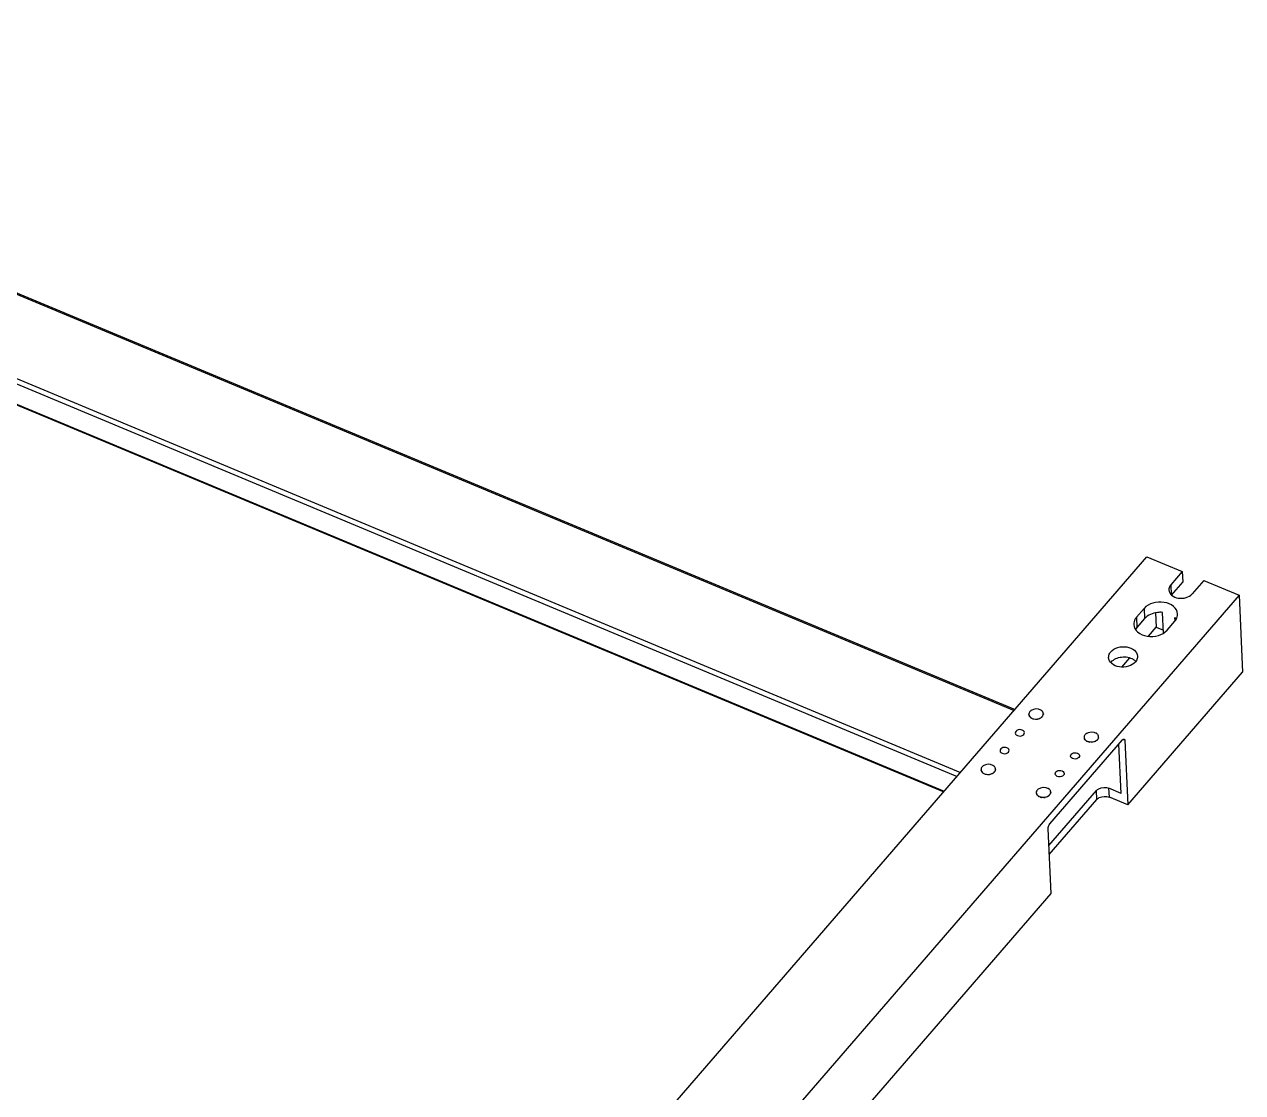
# Model space of a CAD drawing. Header units: millimetres. Extents: x 1409 to 26878, y 589 to 5187.
# Drawn here: x 12697.1 to 12865.4, y 1208.8 to 1356.5 of the extents above; entities that cross this region are included whole.
import ezdxf

# ---------------------------------------------------------------- set-up
doc = ezdxf.new("R2010")
doc.units = ezdxf.units.MM
doc.layers.add('02___PRT_ALL_AXES', color=7, linetype='Continuous')

msp = doc.modelspace()

# ---------------------------------------------------------------- linework, layer by layer
at = {"color": 7, "linetype": 'Continuous'}
for p, q in [((12607.1497, 1356.46), (12833.9492, 1261.7782)), ((12599.1348, 1347.1871), (12825.9343, 1252.5053)), ((12598.1535, 1344.8239), (12824.1731, 1250.4676)), ((12598.1595, 1344.696), (12824.0935, 1250.3755)), ((12674.2817, 1077.0483), (12852.1633, 1282.8513)), ((12852.1633, 1282.8513), (12857.039, 1280.8159)), ((12857.039, 1280.8159), (12855.452, 1278.9797)), ((12857.039, 1280.8159), (12857.1058, 1279.4016)), ((12857.1058, 1279.4016), (12855.5188, 1277.5654)), ((12860.0069, 1279.5769), (12858.4198, 1277.7407)), ((12860.0069, 1279.5769), (12864.8826, 1277.5414)), ((12864.8826, 1277.5414), (12687.001, 1071.7384)), ((12855.452, 1278.9797), (12855.5169, 1277.6051)), ((12864.8826, 1277.5414), (12865.3835, 1266.934)), ((12851.7742, 1275.7259), (12850.7162, 1274.5018)), ((12850.7162, 1274.5018), (12850.7829, 1273.0875)), ((12851.841, 1274.3116), (12850.7829, 1273.0875)), ((12851.7742, 1275.7259), (12851.841, 1274.3116)), ((12853.3601, 1275.1098), (12853.4537, 1273.1275)), ((12854.4598, 1272.3299), (12854.325, 1275.183)), ((12856.043, 1274.0076), (12856.0209, 1274.475)), ((12852.3884, 1271.8949), (12853.4537, 1273.1275)), ((12853.4537, 1273.1275), (12854.4416, 1272.7151)), ((12854.9559, 1272.7318), (12856.014, 1273.9559)), ((12848.6979, 1267.6252), (12849.7945, 1268.8939)), ((12849.513, 1248.5724), (12865.3835, 1266.934)), ((12835.8299, 1261.0699), (12835.8545, 1261.0762)), ((12835.8552, 1261.0667), (12835.8299, 1261.0699)), ((12835.8332, 1261.0385), (12835.8575, 1261.0455)), ((12835.8588, 1261.0361), (12835.8332, 1261.0385)), ((12835.8385, 1261.0073), (12835.8624, 1261.015)), ((12835.8642, 1261.0056), (12835.8385, 1261.0073)), ((12835.8457, 1260.9762), (12835.8691, 1260.9847)), ((12835.8716, 1260.9754), (12835.8457, 1260.9762)), ((12835.8549, 1260.9455), (12835.8777, 1260.9547)), ((12835.8808, 1260.9455), (12835.8549, 1260.9455)), ((12835.8659, 1260.9152), (12835.8882, 1260.925)), ((12835.8918, 1260.9159), (12835.8659, 1260.9152)), ((12835.8788, 1260.8852), (12835.9005, 1260.8957)), ((12835.9047, 1260.8868), (12835.8788, 1260.8852)), ((12835.8936, 1260.8557), (12835.9147, 1260.8669)), ((12835.9194, 1260.8581), (12835.8936, 1260.8557)), ((12835.9102, 1260.8268), (12835.9306, 1260.8385)), ((12835.9358, 1260.8299), (12835.9102, 1260.8268)), ((12835.9286, 1260.7984), (12835.9482, 1260.8108)), ((12835.954, 1260.8024), (12835.9286, 1260.7984)), ((12836.0744, 1260.6433), (12836.089, 1260.6588)), ((12836.0977, 1260.6518), (12836.0744, 1260.6433)), ((12836.1042, 1260.6205), (12836.1179, 1260.6363)), ((12836.127, 1260.6296), (12836.1042, 1260.6205)), ((12836.1354, 1260.5986), (12836.1481, 1260.6148)), ((12836.1577, 1260.6084), (12836.1354, 1260.5986)), ((12837.6807, 1260.7562), (12837.6976, 1260.7427)), ((12837.722, 1260.7697), (12837.6973, 1260.7745)), ((12837.7044, 1260.7827), (12837.722, 1260.7697)), ((12837.8698, 1261.0688), (12837.8441, 1261.0657)), ((12837.8458, 1261.0751), (12837.8698, 1261.0688)), ((12837.8742, 1261.1004), (12837.8488, 1261.0964)), ((12837.8498, 1261.1059), (12837.8742, 1261.1004)), ((12837.8767, 1261.132), (12837.8515, 1261.1273)), ((12837.8519, 1261.1368), (12837.8767, 1261.132)), ((12837.8522, 1261.1676), (12837.8773, 1261.1636)), ((12837.8773, 1261.1636), (12837.8523, 1261.1581)), ((12836.5116, 1260.4415), (12836.5136, 1260.4598)), ((12836.5263, 1260.457), (12836.5116, 1260.4415)), ((12836.5541, 1260.4327), (12836.555, 1260.451)), ((12836.9518, 1260.414), (12836.9427, 1260.4309)), ((12836.9561, 1260.4321), (12836.9518, 1260.414)), ((12836.9962, 1260.4187), (12836.986, 1260.4353)), ((12836.9993, 1260.437), (12836.9962, 1260.4187)), ((12837.3735, 1260.521), (12837.355, 1260.5334)), ((12837.3665, 1260.5385), (12837.3735, 1260.521)), ((12837.4114, 1260.5386), (12837.3922, 1260.5504)), ((12837.4034, 1260.5558), (12837.4114, 1260.5386)), ((12838.7581, 1245.9365), (12848.8094, 1257.5655)), ((12843.4615, 1257.884), (12843.4861, 1257.8902)), ((12843.4868, 1257.8808), (12843.4615, 1257.884)), ((12843.4648, 1257.8526), (12843.4891, 1257.8595)), ((12843.4904, 1257.8501), (12843.4648, 1257.8526)), ((12843.4701, 1257.8213), (12843.4939, 1257.829)), ((12843.4958, 1257.8197), (12843.4701, 1257.8213)), ((12843.4773, 1257.7903), (12843.5007, 1257.7987)), ((12843.5031, 1257.7895), (12843.4773, 1257.7903)), ((12843.4865, 1257.7596), (12843.5093, 1257.7687)), ((12843.5123, 1257.7595), (12843.4865, 1257.7596)), ((12843.4975, 1257.7292), (12843.5198, 1257.739)), ((12843.5234, 1257.73), (12843.4975, 1257.7292)), ((12843.5104, 1257.6992), (12843.5321, 1257.7097)), ((12843.5363, 1257.7008), (12843.5104, 1257.6992)), ((12843.5252, 1257.6698), (12843.5462, 1257.6809)), ((12843.5509, 1257.6721), (12843.5252, 1257.6698)), ((12843.5418, 1257.6408), (12843.5622, 1257.6526)), ((12843.5674, 1257.644), (12843.5418, 1257.6408)), ((12843.5602, 1257.6124), (12843.5798, 1257.6248)), ((12843.5856, 1257.6164), (12843.5602, 1257.6124)), ((12843.706, 1257.4574), (12843.7206, 1257.4728)), ((12843.7293, 1257.4658), (12843.706, 1257.4574)), ((12843.7358, 1257.4345), (12843.7495, 1257.4504)), ((12843.7586, 1257.4437), (12843.7358, 1257.4345)), ((12843.767, 1257.4126), (12843.7797, 1257.4289)), ((12843.7893, 1257.4225), (12843.767, 1257.4126)), ((12844.1432, 1257.2556), (12844.1452, 1257.2739)), ((12844.1579, 1257.271), (12844.1432, 1257.2556)), ((12844.1857, 1257.2467), (12844.1865, 1257.265)), ((12844.5834, 1257.228), (12844.5743, 1257.2449)), ((12844.5876, 1257.2462), (12844.5834, 1257.228)), ((12844.6278, 1257.2328), (12844.6176, 1257.2494)), ((12844.6309, 1257.251), (12844.6278, 1257.2328)), ((12845.005, 1257.3351), (12844.9866, 1257.3475)), ((12844.9981, 1257.3525), (12845.005, 1257.3351)), ((12845.043, 1257.3526), (12845.0238, 1257.3644)), ((12845.035, 1257.3698), (12845.043, 1257.3526)), ((12845.3123, 1257.5702), (12845.3291, 1257.5567)), ((12845.3536, 1257.5838), (12845.3289, 1257.5885)), ((12845.336, 1257.5967), (12845.3536, 1257.5838)), ((12845.5014, 1257.8829), (12845.4757, 1257.8797)), ((12845.4773, 1257.8892), (12845.5014, 1257.8829)), ((12845.5058, 1257.9144), (12845.4803, 1257.9105)), ((12845.4814, 1257.9199), (12845.5058, 1257.9144)), ((12845.5083, 1257.946), (12845.4831, 1257.9413)), ((12845.4835, 1257.9508), (12845.5083, 1257.946)), ((12845.4838, 1257.9816), (12845.5089, 1257.9777)), ((12845.5089, 1257.9777), (12845.4839, 1257.9722)), ((12849.0906, 1257.518), (12848.8342, 1257.625)), ((12849.0906, 1257.518), (12849.513, 1248.5724)), ((12848.6067, 1250.1639), (12848.2857, 1256.9597)), ((12829.2172, 1253.4193), (12829.2418, 1253.4255)), ((12829.2425, 1253.4161), (12829.2172, 1253.4193)), ((12829.2205, 1253.3878), (12829.2448, 1253.3948)), ((12829.2461, 1253.3854), (12829.2205, 1253.3878)), ((12829.2258, 1253.3566), (12829.2497, 1253.3643)), ((12829.2515, 1253.355), (12829.2258, 1253.3566)), ((12829.233, 1253.3256), (12829.2564, 1253.334)), ((12829.2589, 1253.3248), (12829.233, 1253.3256)), ((12829.2422, 1253.2948), (12829.265, 1253.304)), ((12829.2681, 1253.2948), (12829.2422, 1253.2948)), ((12829.2532, 1253.2645), (12829.2755, 1253.2743)), ((12829.2791, 1253.2653), (12829.2532, 1253.2645)), ((12829.2661, 1253.2345), (12829.2878, 1253.245)), ((12829.292, 1253.2361), (12829.2661, 1253.2345)), ((12829.2809, 1253.2051), (12829.302, 1253.2162)), ((12829.3067, 1253.2074), (12829.2809, 1253.2051)), ((12829.2975, 1253.1761), (12829.3179, 1253.1879)), ((12829.3231, 1253.1793), (12829.2975, 1253.1761)), ((12829.3159, 1253.1477), (12829.3355, 1253.1601)), ((12829.3413, 1253.1517), (12829.3159, 1253.1477)), ((12829.4617, 1252.9927), (12829.4763, 1253.0081)), ((12829.485, 1253.0011), (12829.4617, 1252.9927)), ((12829.4915, 1252.9698), (12829.5052, 1252.9857)), ((12829.5143, 1252.979), (12829.4915, 1252.9698)), ((12829.5227, 1252.9479), (12829.5354, 1252.9642)), ((12829.545, 1252.9578), (12829.5227, 1252.9479)), ((12829.8989, 1252.7909), (12829.9009, 1252.8092)), ((12829.9136, 1252.8063), (12829.8989, 1252.7909)), ((12829.9414, 1252.782), (12829.9423, 1252.8003)), ((12830.3391, 1252.7633), (12830.33, 1252.7802)), ((12830.3434, 1252.7814), (12830.3391, 1252.7633)), ((12830.3835, 1252.7681), (12830.3733, 1252.7847)), ((12830.3866, 1252.7863), (12830.3835, 1252.7681)), ((12830.7608, 1252.8704), (12830.7423, 1252.8827)), ((12830.7538, 1252.8878), (12830.7608, 1252.8704)), ((12830.7987, 1252.8879), (12830.7795, 1252.8997)), ((12830.7907, 1252.9051), (12830.7987, 1252.8879)), ((12831.068, 1253.1055), (12831.0849, 1253.092)), ((12831.1093, 1253.119), (12831.0846, 1253.1238)), ((12831.0917, 1253.132), (12831.1093, 1253.119)), ((12831.2571, 1253.4182), (12831.2314, 1253.415)), ((12831.2331, 1253.4244), (12831.2571, 1253.4182)), ((12831.2615, 1253.4497), (12831.2361, 1253.4458)), ((12831.2371, 1253.4552), (12831.2615, 1253.4497)), ((12831.264, 1253.4813), (12831.2388, 1253.4766)), ((12831.2392, 1253.4861), (12831.264, 1253.4813)), ((12831.2395, 1253.5169), (12831.2646, 1253.5129)), ((12831.2646, 1253.5129), (12831.2396, 1253.5074)), ((12838.6202, 1242.9489), (12845.1895, 1250.5493)), ((12845.248, 1249.3118), (12845.1895, 1250.5493)), ((12848.6067, 1250.1639), (12846.9107, 1250.8719)), ((12846.9692, 1249.6344), (12846.9107, 1250.8719)), ((12836.8488, 1250.2333), (12836.8734, 1250.2396)), ((12836.8741, 1250.2301), (12836.8488, 1250.2333)), ((12836.8521, 1250.2019), (12836.8764, 1250.2089)), ((12836.8777, 1250.1995), (12836.8521, 1250.2019)), ((12836.8574, 1250.1706), (12836.8812, 1250.1784)), ((12836.8831, 1250.169), (12836.8574, 1250.1706)), ((12836.8646, 1250.1396), (12836.888, 1250.1481)), ((12836.8904, 1250.1388), (12836.8646, 1250.1396)), ((12836.8738, 1250.1089), (12836.8966, 1250.118)), ((12836.8996, 1250.1089), (12836.8738, 1250.1089)), ((12836.8848, 1250.0785), (12836.9071, 1250.0884)), ((12836.9107, 1250.0793), (12836.8848, 1250.0785)), ((12836.8977, 1250.0486), (12836.9194, 1250.0591)), ((12836.9236, 1250.0502), (12836.8977, 1250.0486)), ((12836.9125, 1250.0191), (12836.9335, 1250.0302)), ((12836.9382, 1250.0215), (12836.9125, 1250.0191)), ((12836.9291, 1249.9901), (12836.9495, 1250.0019)), ((12836.9547, 1249.9933), (12836.9291, 1249.9901)), ((12836.9475, 1249.9618), (12836.9671, 1249.9741)), ((12836.9729, 1249.9657), (12836.9475, 1249.9618)), ((12837.0933, 1249.8067), (12837.1079, 1249.8222)), ((12837.1166, 1249.8152), (12837.0933, 1249.8067)), ((12837.1231, 1249.7839), (12837.1368, 1249.7997)), ((12837.1459, 1249.793), (12837.1231, 1249.7839)), ((12837.1543, 1249.762), (12837.167, 1249.7782)), ((12837.1766, 1249.7718), (12837.1543, 1249.762)), ((12837.5305, 1249.6049), (12837.5325, 1249.6232)), ((12837.5452, 1249.6203), (12837.5305, 1249.6049)), ((12837.573, 1249.596), (12837.5738, 1249.6144)), ((12837.9707, 1249.5773), (12837.9616, 1249.5943)), ((12837.9749, 1249.5955), (12837.9707, 1249.5773)), ((12838.0151, 1249.5821), (12838.0049, 1249.5987)), ((12838.0182, 1249.6004), (12838.0151, 1249.5821)), ((12838.3923, 1249.6844), (12838.3739, 1249.6968)), ((12838.3854, 1249.7019), (12838.3923, 1249.6844)), ((12838.4303, 1249.7019), (12838.4111, 1249.7137)), ((12838.4223, 1249.7192), (12838.4303, 1249.7019)), ((12838.6787, 1241.7113), (12845.248, 1249.3118)), ((12838.6996, 1249.9196), (12838.7164, 1249.9061)), ((12838.7409, 1249.9331), (12838.7162, 1249.9378)), ((12838.7233, 1249.946), (12838.7409, 1249.9331)), ((12838.8887, 1250.2322), (12838.863, 1250.229)), ((12838.8646, 1250.2385), (12838.8887, 1250.2322)), ((12838.8931, 1250.2638), (12838.8676, 1250.2598)), ((12838.8687, 1250.2693), (12838.8931, 1250.2638)), ((12838.8956, 1250.2954), (12838.8704, 1250.2906)), ((12838.8708, 1250.3001), (12838.8956, 1250.2954)), ((12838.8711, 1250.331), (12838.8962, 1250.327)), ((12838.8962, 1250.327), (12838.8712, 1250.3215)), ((12849.513, 1248.5724), (12846.9692, 1249.6344)), ((12838.9327, 1236.3313), (12838.5103, 1245.2769)), ((12712.6302, 1090.2035), (12838.9327, 1236.3313))]:
    msp.add_line(p, q, dxfattribs=at)
for centre, radius, start, end in [((12836.3523, 1261.1089), 0.4989, 182.70362, 183.760881), ((12836.3537, 1261.109), 0.5002, 184.849196, 187.296388), ((12836.3578, 1261.1096), 0.5044, 188.380926, 190.814669), ((12836.3646, 1261.111), 0.5114, 191.891196, 194.302671), ((12836.3741, 1261.1135), 0.5212, 195.367379, 197.748415), ((12836.3861, 1261.1175), 0.5339, 198.797839, 201.141111), ((12836.4005, 1261.1232), 0.5493, 202.172201, 204.471382), ((12836.4145, 1261.1297), 0.5647, 205.478606, 206.836117), ((12836.4205, 1261.1328), 0.5715, 206.83527, 207.727763), ((12836.4353, 1261.1408), 0.5883, 208.718596, 210.914987), ((12836.4553, 1261.153), 0.6118, 211.877603, 214.017516), ((12836.4767, 1261.1677), 0.6377, 214.954464, 217.035923), ((12836.5943, 1261.2793), 0.8002, 229.058971, 230.848159), ((12836.6179, 1261.3087), 0.8379, 231.629795, 233.36487), ((12836.6409, 1261.3401), 0.8768, 234.122975, 235.806327), ((12836.663, 1261.3732), 0.9167, 236.542024, 238.176266), ((12836.9481, 1261.4935), 1.0423, 300.305082, 301.805227), ((12836.9697, 1261.4591), 1.0017, 302.479407, 304.019838), ((12837.0419, 1261.362), 0.8806, 309.372053, 311.050611), ((12837.0678, 1261.3328), 0.8416, 311.806532, 313.536572), ((12837.094, 1261.3055), 0.8037, 314.315921, 316.099859), ((12837.1144, 1261.286), 0.7755, 316.907988, 317.516961), ((12837.1235, 1261.2777), 0.7632, 317.515325, 318.746385), ((12837.1467, 1261.2577), 0.7325, 319.572726, 321.470426), ((12837.1726, 1261.2374), 0.6997, 322.325536, 324.282221), ((12837.3177, 1261.1619), 0.5352, 343.94598, 346.285308), ((12837.3302, 1261.159), 0.5223, 347.333109, 349.710848), ((12837.3378, 1261.1576), 0.5146, 350.776383, 351.229837), ((12837.3408, 1261.1571), 0.5116, 351.228476, 353.184059), ((12837.3474, 1261.1564), 0.5049, 354.25872, 356.690713), ((12837.3535, 1261.1562), 0.4988, 1.309148, 2.703581), ((12837.3518, 1261.1562), 0.5005, 357.774659, 0.220964), ((12836.6841, 1261.4077), 0.9571, 238.890759, 240.478659), ((12836.704, 1261.4432), 0.9978, 241.173206, 242.717627), ((12836.7797, 1261.6233), 1.1934, 251.737729, 253.108402), ((12836.7898, 1261.6569), 1.2285, 253.710385, 255.054843), ((12836.7981, 1261.6887), 1.2614, 255.645804, 256.966769), ((12836.8048, 1261.7184), 1.2918, 257.547902, 258.848035), ((12836.81, 1261.7456), 1.3195, 259.420508, 260.702407), ((12836.8195, 1261.8395), 1.414, 273.773578, 274.997674), ((12836.8199, 1261.8353), 1.4098, 275.541558, 276.026988), ((12836.8202, 1261.8326), 1.4071, 276.026894, 276.76898), ((12836.8213, 1261.8239), 1.3983, 277.314312, 278.54755), ((12836.8234, 1261.8104), 1.3846, 279.09621, 280.337567), ((12836.8652, 1261.6635), 1.2317, 290.168765, 291.510869), ((12836.8781, 1261.6311), 1.1968, 292.111749, 293.479806), ((12836.8919, 1261.5998), 1.1626, 294.093718, 295.220094), ((12836.8974, 1261.588), 1.1495, 295.2217, 295.492133), ((12836.9096, 1261.5631), 1.1218, 296.115976, 297.544323), ((12836.928, 1261.5283), 1.0825, 298.185343, 299.648132), ((12843.9839, 1257.923), 0.4989, 182.70362, 183.760881), ((12843.9852, 1257.9231), 0.5002, 184.849196, 187.296388), ((12843.9894, 1257.9237), 0.5044, 188.380926, 190.814669), ((12843.9962, 1257.9251), 0.5114, 191.891196, 194.302671), ((12844.0057, 1257.9276), 0.5212, 195.367379, 197.748415), ((12844.0177, 1257.9316), 0.5339, 198.797839, 201.141111), ((12844.0321, 1257.9373), 0.5493, 202.172201, 204.471382), ((12844.0461, 1257.9438), 0.5648, 205.478621, 206.842434), ((12844.0521, 1257.9468), 0.5715, 206.841563, 207.727753), ((12844.0669, 1257.9548), 0.5883, 208.718596, 210.914987), ((12844.0869, 1257.9671), 0.6118, 211.877603, 214.017516), ((12844.1083, 1257.9818), 0.6377, 214.954464, 217.035923), ((12844.2258, 1258.0934), 0.8002, 229.058971, 230.848159), ((12844.2495, 1258.1228), 0.8379, 231.629795, 233.36487), ((12844.2725, 1258.1542), 0.8768, 234.122975, 235.806327), ((12844.2946, 1258.1872), 0.9167, 236.542024, 238.176266), ((12844.3157, 1258.2217), 0.9571, 238.890759, 240.478659), ((12844.3356, 1258.2572), 0.9978, 241.173206, 242.717627), ((12844.4113, 1258.4373), 1.1934, 251.737729, 253.108402), ((12844.4213, 1258.4709), 1.2285, 253.710385, 255.054843), ((12844.4297, 1258.5028), 1.2614, 255.645804, 256.966769), ((12844.4364, 1258.5324), 1.2918, 257.547902, 258.848035), ((12844.4416, 1258.5596), 1.3195, 259.420508, 260.702407), ((12844.4511, 1258.6536), 1.414, 273.773578, 274.997674), ((12844.4515, 1258.6493), 1.4098, 275.541558, 276.029774), ((12844.4518, 1258.6466), 1.4071, 276.029682, 276.768982), ((12844.4529, 1258.638), 1.3983, 277.314312, 278.54755), ((12844.455, 1258.6244), 1.3846, 279.09621, 280.337567), ((12844.4968, 1258.4776), 1.2317, 290.168765, 291.510869), ((12844.5097, 1258.4452), 1.1968, 292.111749, 293.479806), ((12844.5235, 1258.4138), 1.1625, 294.093703, 295.225134), ((12844.5291, 1258.402), 1.1495, 295.226758, 295.492137), ((12844.5412, 1258.3771), 1.1218, 296.115976, 297.544323), ((12844.5596, 1258.3423), 1.0825, 298.185343, 299.648132), ((12844.5797, 1258.3075), 1.0423, 300.305082, 301.805227), ((12844.6013, 1258.2731), 1.0017, 302.479407, 304.019838), ((12844.6735, 1258.1761), 0.8806, 309.372053, 311.050611), ((12844.6994, 1258.1468), 0.8416, 311.806532, 313.536572), ((12844.7256, 1258.1196), 0.8037, 314.315921, 316.099859), ((12844.746, 1258.1001), 0.7755, 316.907988, 317.516961), ((12844.7551, 1258.0917), 0.7632, 317.515325, 318.746385), ((12844.7783, 1258.0718), 0.7325, 319.572726, 321.470426), ((12844.8042, 1258.0515), 0.6997, 322.325536, 324.282221), ((12844.9492, 1257.976), 0.5352, 343.94598, 346.285308), ((12844.9618, 1257.973), 0.5223, 347.333109, 349.710848), ((12844.9694, 1257.9716), 0.5146, 350.776377, 351.247005), ((12844.9724, 1257.9712), 0.5116, 351.245677, 353.184089), ((12844.979, 1257.9705), 0.5049, 354.25872, 356.690713), ((12844.9851, 1257.9702), 0.4988, 1.309148, 2.703581), ((12844.9834, 1257.9702), 0.5005, 357.774659, 0.220964), ((12829.7396, 1253.4582), 0.4989, 182.70362, 183.760881), ((12829.741, 1253.4584), 0.5002, 184.849196, 187.296388), ((12829.7451, 1253.4589), 0.5044, 188.380926, 190.814669), ((12829.7519, 1253.4603), 0.5114, 191.891196, 194.302671), ((12829.7614, 1253.4629), 0.5212, 195.367379, 197.748415), ((12829.7734, 1253.4669), 0.5339, 198.797839, 201.141111), ((12829.7878, 1253.4726), 0.5493, 202.172201, 204.471382), ((12829.8018, 1253.479), 0.5647, 205.478606, 206.836117), ((12829.8078, 1253.4821), 0.5715, 206.83527, 207.727763), ((12829.8226, 1253.4901), 0.5883, 208.718596, 210.914987), ((12829.8426, 1253.5023), 0.6118, 211.877603, 214.017516), ((12829.864, 1253.517), 0.6377, 214.954464, 217.035923), ((12829.9816, 1253.6286), 0.8002, 229.058971, 230.848159), ((12830.0052, 1253.6581), 0.8379, 231.629795, 233.36487), ((12830.0282, 1253.6894), 0.8768, 234.122975, 235.806327), ((12830.0503, 1253.7225), 0.9167, 236.542024, 238.176266), ((12830.0714, 1253.757), 0.9571, 238.890759, 240.478659), ((12830.0913, 1253.7925), 0.9978, 241.173206, 242.717627), ((12830.167, 1253.9726), 1.1934, 251.737729, 253.108402), ((12830.1771, 1254.0062), 1.2285, 253.710385, 255.054843), ((12830.1854, 1254.038), 1.2614, 255.645804, 256.966769), ((12830.1921, 1254.0677), 1.2918, 257.547902, 258.848035), ((12830.1973, 1254.0949), 1.3195, 259.420508, 260.702407), ((12830.2068, 1254.1889), 1.414, 273.773578, 274.997674), ((12830.2072, 1254.1846), 1.4098, 275.541558, 276.026988), ((12830.2075, 1254.1819), 1.4071, 276.026894, 276.76898), ((12830.2086, 1254.1733), 1.3983, 277.314312, 278.54755), ((12830.2107, 1254.1597), 1.3846, 279.09621, 280.337567), ((12830.2525, 1254.0128), 1.2317, 290.168765, 291.510869), ((12830.2654, 1253.9805), 1.1968, 292.111749, 293.479806), ((12830.2792, 1253.9491), 1.1626, 294.093718, 295.220094), ((12830.2847, 1253.9373), 1.1495, 295.2217, 295.492133), ((12830.2969, 1253.9124), 1.1218, 296.115976, 297.544323), ((12830.3153, 1253.8776), 1.0825, 298.185343, 299.648132), ((12830.3354, 1253.8428), 1.0423, 300.305082, 301.805227), ((12830.357, 1253.8084), 1.0017, 302.479407, 304.019838), ((12830.4292, 1253.7114), 0.8806, 309.372053, 311.050611), ((12830.4551, 1253.6821), 0.8416, 311.806532, 313.536572), ((12830.4813, 1253.6548), 0.8037, 314.315921, 316.099859), ((12830.5017, 1253.6354), 0.7755, 316.907988, 317.516961), ((12830.5108, 1253.627), 0.7632, 317.515325, 318.746385), ((12830.534, 1253.607), 0.7325, 319.572726, 321.470426), ((12830.5599, 1253.5868), 0.6997, 322.325536, 324.282221), ((12830.705, 1253.5113), 0.5352, 343.94598, 346.285308), ((12830.7175, 1253.5083), 0.5223, 347.333109, 349.710848), ((12830.7251, 1253.5069), 0.5146, 350.776383, 351.229837), ((12830.7281, 1253.5065), 0.5116, 351.228476, 353.184059), ((12830.7347, 1253.5057), 0.5049, 354.25872, 356.690713), ((12830.7408, 1253.5055), 0.4988, 1.309148, 2.703581), ((12830.7391, 1253.5055), 0.5005, 357.774659, 0.220964), ((12837.3712, 1250.2723), 0.4989, 182.70362, 183.760881), ((12837.3725, 1250.2724), 0.5002, 184.849196, 187.296388), ((12837.3767, 1250.273), 0.5044, 188.380926, 190.814669), ((12837.3835, 1250.2744), 0.5114, 191.891196, 194.302671), ((12837.393, 1250.2769), 0.5212, 195.367379, 197.748415), ((12837.405, 1250.2809), 0.5339, 198.797839, 201.141111), ((12837.4194, 1250.2866), 0.5493, 202.172201, 204.471382), ((12837.4334, 1250.2931), 0.5648, 205.478621, 206.842434), ((12837.4394, 1250.2962), 0.5715, 206.841563, 207.727753), ((12837.4542, 1250.3042), 0.5883, 208.718596, 210.914987), ((12837.4742, 1250.3164), 0.6118, 211.877603, 214.017516), ((12837.4956, 1250.3311), 0.6377, 214.954464, 217.035923), ((12837.6131, 1250.4427), 0.8002, 229.058971, 230.848159), ((12837.6368, 1250.4721), 0.8379, 231.629795, 233.36487), ((12837.6598, 1250.5035), 0.8768, 234.122975, 235.806327), ((12837.6819, 1250.5366), 0.9167, 236.542024, 238.176266), ((12837.703, 1250.571), 0.9571, 238.890759, 240.478659), ((12837.7229, 1250.6066), 0.9978, 241.173206, 242.717627), ((12837.7986, 1250.7866), 1.1934, 251.737729, 253.108402), ((12837.8086, 1250.8202), 1.2285, 253.710385, 255.054843), ((12837.817, 1250.8521), 1.2614, 255.645804, 256.966769), ((12837.8237, 1250.8818), 1.2918, 257.547902, 258.848035), ((12837.8289, 1250.9089), 1.3195, 259.420508, 260.702407), ((12837.8384, 1251.0029), 1.414, 273.773578, 274.997674), ((12837.8388, 1250.9986), 1.4098, 275.541558, 276.029774), ((12837.8391, 1250.996), 1.4071, 276.029682, 276.768982), ((12837.8402, 1250.9873), 1.3983, 277.314312, 278.54755), ((12837.8423, 1250.9738), 1.3846, 279.09621, 280.337567), ((12837.8841, 1250.8269), 1.2317, 290.168765, 291.510869), ((12837.897, 1250.7945), 1.1968, 292.111749, 293.479806), ((12837.9108, 1250.7631), 1.1625, 294.093703, 295.225134), ((12837.9164, 1250.7513), 1.1495, 295.226758, 295.492137), ((12837.9285, 1250.7265), 1.1218, 296.115976, 297.544323), ((12837.9469, 1250.6917), 1.0825, 298.185343, 299.648132), ((12837.967, 1250.6568), 1.0423, 300.305082, 301.805227), ((12837.9886, 1250.6225), 1.0017, 302.479407, 304.019838), ((12838.0608, 1250.5254), 0.8806, 309.372053, 311.050611), ((12838.0867, 1250.4962), 0.8416, 311.806532, 313.536572), ((12838.1129, 1250.4689), 0.8037, 314.315921, 316.099859), ((12838.1333, 1250.4494), 0.7755, 316.907988, 317.516961), ((12838.1424, 1250.4411), 0.7632, 317.515325, 318.746385), ((12838.1656, 1250.4211), 0.7325, 319.572726, 321.470426), ((12838.1915, 1250.4008), 0.6997, 322.325536, 324.282221), ((12838.3365, 1250.3253), 0.5352, 343.94598, 346.285308), ((12838.3491, 1250.3223), 0.5223, 347.333109, 349.710848), ((12838.3567, 1250.321), 0.5146, 350.776377, 351.247005), ((12838.3597, 1250.3205), 0.5116, 351.245677, 353.184089), ((12838.3663, 1250.3198), 0.5049, 354.25872, 356.690713), ((12838.3724, 1250.3196), 0.4988, 1.309148, 2.703581), ((12838.3707, 1250.3196), 0.5005, 357.774659, 0.220964)]:
    msp.add_arc(centre, radius, start, end, dxfattribs=at)
for points, knots in [([(12855.452, 1278.9797), (12855.4077, 1278.9285), (12855.2568, 1278.7252), (12855.1791, 1278.4632), (12855.1879, 1278.2777)], [0, 0, 0, 0, 0.26708691, 1, 1, 1, 1]), ([(12855.1879, 1278.2777), (12855.2007, 1278.0073), (12855.5551, 1277.4246), (12856.5075, 1277.0782), (12857.5572, 1277.1346), (12858.2044, 1277.4915), (12858.4198, 1277.7407)], [0, 0, 0, 0, 0.2082914, 0.46519369, 0.7465211, 1, 1, 1, 1]), ([(12856.3913, 1274.9588), (12856.3731, 1275.3451), (12855.8666, 1276.1775), (12854.5061, 1276.6724), (12853.0064, 1276.5918), (12852.0819, 1276.0819), (12851.7742, 1275.7259)], [0, 0, 0, 0, 0.20830594, 0.46519412, 0.74654448, 1, 1, 1, 1]), ([(12850.7162, 1274.5018), (12850.6529, 1274.4286), (12850.4371, 1274.1382), (12850.3264, 1273.7638), (12850.3388, 1273.4989)], [0, 0, 0, 0, 0.2673484, 1, 1, 1, 1]), ([(12854.325, 1275.183), (12854.0852, 1275.2023), (12853.1957, 1275.1847), (12852.268, 1274.8056), (12851.841, 1274.3116)], [0, 0, 0, 0, 0.26925521, 1, 1, 1, 1]), ([(12856.014, 1273.9559), (12856.0772, 1274.0291), (12856.293, 1274.3196), (12856.4038, 1274.6939), (12856.3913, 1274.9588)], [0, 0, 0, 0, 0.2673484, 1, 1, 1, 1]), ([(12850.3388, 1273.4989), (12850.357, 1273.1126), (12850.8636, 1272.2803), (12852.2241, 1271.7853), (12853.7237, 1271.8659), (12854.6482, 1272.3758), (12854.9559, 1272.7318)], [0, 0, 0, 0, 0.20830594, 0.46519412, 0.74654448, 1, 1, 1, 1]), ([(12848.8094, 1257.5655), (12848.8272, 1257.5861), (12848.88, 1257.6415), (12848.9696, 1257.6939), (12849.0188, 1257.6734)], [0, 0, 0, 0, 0.33790844, 1, 1, 1, 1]), ([(12849.0188, 1257.6734), (12849.0553, 1257.6582), (12849.0842, 1257.5932), (12849.0897, 1257.5368), (12849.0906, 1257.518)], [0, 0, 0, 0, 0.67779389, 1, 1, 1, 1]), ([(12845.1895, 1250.5493), (12845.2816, 1250.6559), (12845.7744, 1251.0224), (12846.4835, 1251.0503), (12846.9107, 1250.8719)], [0, 0, 0, 0, 0.23324541, 1, 1, 1, 1]), ([(12845.248, 1249.3118), (12845.3401, 1249.4183), (12845.8328, 1249.7848), (12846.5419, 1249.8127), (12846.9692, 1249.6344)], [0, 0, 0, 0, 0.23324541, 1, 1, 1, 1]), ([(12838.5103, 1245.2769), (12838.5078, 1245.3299), (12838.5361, 1245.5668), (12838.6376, 1245.797), (12838.7581, 1245.9365)], [0, 0, 0, 0, 0.22338084, 1, 1, 1, 1])]:
    msp.add_open_spline(points, degree=3, knots=knots, dxfattribs=at)
for points in [[(12856.203, 1274.2591), (12856.1487, 1274.3359), (12856.0873, 1274.4082), (12856.0209, 1274.475)], [(12850.7829, 1273.0875), (12850.7035, 1272.9955), (12850.6327, 1272.895), (12850.5746, 1272.7883)]]:
    msp.add_open_spline(points, degree=3, dxfattribs=at)
at = {"layer": '02___PRT_ALL_AXES', "color": 7, "linetype": 'Continuous'}
for p, q in [((12607.0257, 1356.3166), (12833.8252, 1261.6348)), ((12599.6195, 1347.7478), (12826.419, 1253.066)), ((12845.1889, 1258.4645), (12845.2785, 1258.3944)), ((12838.5762, 1250.8139), (12838.6658, 1250.7437))]:
    msp.add_line(p, q, dxfattribs=at)
for centre, radius, start, end in [((12848.3253, 1267.3809), 1.4358, 139.147772, 142.942338), ((12836.3515, 1261.1091), 0.498, 177.592556, 182.732211), ((12836.3537, 1261.109), 0.5002, 171.15205, 177.587429), ((12836.3563, 1261.1095), 0.5029, 182.744166, 191.249521), ((12836.368, 1261.1067), 0.5148, 166.761286, 171.143102), ((12836.3708, 1261.1124), 0.5177, 191.252758, 198.452203), ((12836.4055, 1261.0972), 0.5534, 158.012063, 166.699688), ((12836.3948, 1261.1206), 0.543, 198.471295, 206.91711), ((12836.7141, 1260.8383), 0.9624, 125.129941, 127.527479), ((12837.0328, 1260.8755), 0.9358, 57.729329, 59.984855), ((12837.1385, 1261.0173), 0.7586, 45.062425, 47.923574), ((12837.1683, 1261.0469), 0.7166, 40.803839, 45.075628), ((12837.3093, 1261.1436), 0.545, 21.496734, 24.960553), ((12837.3213, 1261.1484), 0.532, 17.9648, 21.496191), ((12837.3363, 1261.1531), 0.5163, 10.612977, 17.980912), ((12837.3385, 1261.1583), 0.514, 347.061968, 351.14525), ((12837.3499, 1261.1557), 0.5025, 2.741881, 10.606479), ((12837.3526, 1261.1561), 0.4998, 351.149871, 358.835704), ((12837.3542, 1261.156), 0.4981, 358.841957, 2.731976), ((12836.7993, 1261.6939), 1.2667, 256.960488, 258.8102), ((12836.9044, 1261.571), 1.1312, 294.196163, 296.197562), ((12843.983, 1257.9232), 0.498, 177.592556, 182.732211), ((12843.9852, 1257.923), 0.5002, 171.15205, 177.587429), ((12843.9879, 1257.9235), 0.5029, 182.744166, 191.249521), ((12843.9996, 1257.9207), 0.5148, 166.761286, 171.143102), ((12844.0024, 1257.9264), 0.5177, 191.252758, 198.452203), ((12844.0263, 1257.9143), 0.5422, 161.353814, 166.750536), ((12844.0264, 1257.9346), 0.543, 198.471295, 206.91711), ((12844.0524, 1257.9057), 0.5697, 158.066642, 161.369995), ((12844.3457, 1257.6523), 0.9624, 125.129941, 127.527479), ((12844.4309, 1258.508), 1.2667, 256.960488, 258.8102), ((12844.536, 1258.385), 1.1312, 294.196163, 296.197562), ((12844.6791, 1257.7133), 0.9079, 55.837649, 59.128234), ((12844.7701, 1257.8313), 0.7586, 45.062425, 47.923574), ((12844.7999, 1257.861), 0.7166, 40.803839, 45.075628), ((12844.9409, 1257.9577), 0.545, 21.496734, 24.960553), ((12844.9529, 1257.9624), 0.532, 17.9648, 21.496191), ((12844.9679, 1257.9671), 0.5163, 10.612977, 17.980912), ((12844.9701, 1257.9723), 0.514, 347.061968, 351.14525), ((12844.9815, 1257.9697), 0.5025, 2.741881, 10.606479), ((12844.9841, 1257.9701), 0.4998, 351.149871, 358.835704), ((12844.9858, 1257.97), 0.4981, 358.841957, 2.731976), ((12830.1014, 1253.1876), 0.9624, 125.129941, 127.527479), ((12830.4201, 1253.2248), 0.9358, 57.729329, 59.984855), ((12830.5258, 1253.3666), 0.7586, 45.062425, 47.923574), ((12830.5556, 1253.3963), 0.7166, 40.803839, 45.075628), ((12829.7388, 1253.4585), 0.498, 177.592556, 182.732211), ((12829.741, 1253.4583), 0.5002, 171.15205, 177.587429), ((12829.7436, 1253.4588), 0.5029, 182.744166, 191.249521), ((12829.7553, 1253.456), 0.5148, 166.761286, 171.143102), ((12829.7581, 1253.4617), 0.5177, 191.252758, 198.452203), ((12829.7928, 1253.4466), 0.5534, 158.012063, 166.699688), ((12829.7821, 1253.4699), 0.543, 198.471295, 206.91711), ((12830.1866, 1254.0433), 1.2667, 256.960488, 258.8102), ((12830.2917, 1253.9203), 1.1312, 294.196163, 296.197562), ((12830.6966, 1253.493), 0.545, 21.496734, 24.960553), ((12830.7086, 1253.4977), 0.532, 17.9648, 21.496191), ((12830.7236, 1253.5024), 0.5163, 10.612977, 17.980912), ((12830.7258, 1253.5076), 0.514, 347.061968, 351.14525), ((12830.7372, 1253.505), 0.5025, 2.741881, 10.606479), ((12830.7399, 1253.5054), 0.4998, 351.149871, 358.835704), ((12830.7415, 1253.5053), 0.4981, 358.841957, 2.731976), ((12837.733, 1250.0017), 0.9624, 125.129941, 127.527479), ((12838.0664, 1250.0626), 0.9079, 55.837649, 59.128234), ((12838.1574, 1250.1807), 0.7586, 45.062425, 47.923574), ((12838.1872, 1250.2103), 0.7166, 40.803839, 45.075628), ((12838.3282, 1250.307), 0.545, 21.496734, 24.960553), ((12838.3402, 1250.3117), 0.532, 17.9648, 21.496191), ((12837.3703, 1250.2725), 0.498, 177.592556, 182.732211), ((12837.3725, 1250.2724), 0.5002, 171.15205, 177.587429), ((12837.3752, 1250.2728), 0.5029, 182.744166, 191.249521), ((12837.3869, 1250.27), 0.5148, 166.761286, 171.143102), ((12837.3897, 1250.2758), 0.5177, 191.252758, 198.452203), ((12837.4136, 1250.2637), 0.5422, 161.353814, 166.750536), ((12837.4137, 1250.2839), 0.543, 198.471295, 206.91711), ((12837.4397, 1250.255), 0.5697, 158.066642, 161.369995), ((12837.8182, 1250.8573), 1.2667, 256.960488, 258.8102), ((12837.9233, 1250.7343), 1.1312, 294.196163, 296.197562), ((12838.3552, 1250.3164), 0.5163, 10.612977, 17.980912), ((12838.3574, 1250.3217), 0.514, 347.061968, 351.14525), ((12838.3688, 1250.3191), 0.5025, 2.741881, 10.606479), ((12838.3714, 1250.3194), 0.4998, 351.149871, 358.835704), ((12838.3731, 1250.3194), 0.4981, 358.841957, 2.731976)]:
    msp.add_arc(centre, radius, start, end, dxfattribs=at)
for points, knots in [([(12846.8707, 1268.9321), (12846.8607, 1269.144), (12846.9493, 1269.4435), (12847.1219, 1269.6758), (12847.1725, 1269.7344)], [0, 0, 0, 0, 0.7326516, 1, 1, 1, 1]), ([(12847.1725, 1269.7344), (12847.4187, 1270.0192), (12848.1583, 1270.4271), (12849.358, 1270.4916), (12850.4464, 1270.0956), (12850.8516, 1269.4298), (12850.8662, 1269.1207)], [0, 0, 0, 0, 0.25345573, 0.53480611, 0.7916943, 1, 1, 1, 1]), ([(12847.2393, 1268.3201), (12847.5822, 1268.7168), (12848.6682, 1269.1668), (12849.8038, 1268.981), (12850.2717, 1268.6947)], [0, 0, 0, 0, 0.48874819, 1, 1, 1, 1]), ([(12850.8662, 1269.1207), (12850.8762, 1268.9088), (12850.7876, 1268.6093), (12850.615, 1268.377), (12850.5643, 1268.3184)], [0, 0, 0, 0, 0.73264738, 1, 1, 1, 1]), ([(12850.5643, 1268.3184), (12850.3182, 1268.0336), (12849.5785, 1267.6257), (12848.3788, 1267.5612), (12847.2904, 1267.9572), (12846.8852, 1268.623), (12846.8707, 1268.9321)], [0, 0, 0, 0, 0.25345552, 0.53480588, 0.79169406, 1, 1, 1, 1]), ([(12835.2289, 1258.5608), (12835.2243, 1258.6574), (12835.0977, 1258.8654), (12834.7576, 1258.9892), (12834.3827, 1258.969), (12834.1515, 1258.8416), (12834.0746, 1258.7526)], [0, 0, 0, 0, 0.20829141, 0.4651709, 0.74648939, 1, 1, 1, 1]), ([(12833.9803, 1258.5018), (12833.9849, 1258.4053), (12834.1114, 1258.1972), (12834.4515, 1258.0735), (12834.8264, 1258.0936), (12835.0576, 1258.2211), (12835.1345, 1258.3101)], [0, 0, 0, 0, 0.20829141, 0.4651709, 0.74648939, 1, 1, 1, 1]), ([(12831.8642, 1256.0536), (12831.8688, 1255.9571), (12831.9954, 1255.749), (12832.3355, 1255.6252), (12832.7104, 1255.6454), (12832.9415, 1255.7728), (12833.0185, 1255.8619)], [0, 0, 0, 0, 0.20829141, 0.4651709, 0.74648939, 1, 1, 1, 1]), ([(12833.1128, 1256.1126), (12833.1082, 1256.2091), (12832.9816, 1256.4172), (12832.6415, 1256.541), (12832.2666, 1256.5208), (12832.0355, 1256.3934), (12831.9585, 1256.3044)], [0, 0, 0, 0, 0.20829141, 0.4651709, 0.74648939, 1, 1, 1, 1]), ([(12841.7062, 1255.5666), (12841.7831, 1255.6556), (12842.0143, 1255.7831), (12842.3892, 1255.8032), (12842.7293, 1255.6795), (12842.8559, 1255.4714), (12842.8605, 1255.3748)], [0, 0, 0, 0, 0.25351061, 0.5348291, 0.79170859, 1, 1, 1, 1]), ([(12842.7661, 1255.1241), (12842.6892, 1255.0351), (12842.458, 1254.9076), (12842.0831, 1254.8875), (12841.743, 1255.0113), (12841.6165, 1255.2193), (12841.6118, 1255.3159)], [0, 0, 0, 0, 0.25351061, 0.5348291, 0.79170859, 1, 1, 1, 1]), ([(12840.6501, 1252.6759), (12840.5731, 1252.5869), (12840.342, 1252.4594), (12839.9671, 1252.4393), (12839.627, 1252.5631), (12839.5004, 1252.7711), (12839.4958, 1252.8677)], [0, 0, 0, 0, 0.25351061, 0.5348291, 0.79170859, 1, 1, 1, 1]), ([(12839.5901, 1253.1184), (12839.6671, 1253.2074), (12839.8982, 1253.3349), (12840.2731, 1253.355), (12840.6132, 1253.2312), (12840.7398, 1253.0232), (12840.7444, 1252.9266)], [0, 0, 0, 0, 0.25351061, 0.5348291, 0.79170859, 1, 1, 1, 1])]:
    msp.add_open_spline(points, degree=3, knots=knots, dxfattribs=at)
for points in [[(12850.2717, 1268.6947), (12850.4017, 1268.6151), (12850.5234, 1268.5184), (12850.6261, 1268.4058)], [(12836.0049, 1261.4865), (12835.9583, 1261.4326), (12835.919, 1261.3707), (12835.8923, 1261.3045)], [(12835.9106, 1260.8747), (12835.9637, 1260.7699), (12836.0512, 1260.6806), (12836.1484, 1260.6146)], [(12836.1278, 1261.6015), (12836.0833, 1261.5674), (12836.0416, 1261.529), (12836.0049, 1261.4865)], [(12836.1484, 1260.6146), (12836.2578, 1260.5404), (12836.3847, 1260.4897), (12836.5135, 1260.4599)], [(12837.501, 1261.6858), (12837.1136, 1261.9096), (12836.5261, 1261.8829), (12836.1603, 1261.6254)], [(12837.4038, 1260.556), (12837.5148, 1260.6106), (12837.6199, 1260.685), (12837.7008, 1260.7786)], [(12837.6469, 1261.5804), (12837.6114, 1261.6124), (12837.5729, 1261.6412), (12837.5325, 1261.6668)], [(12837.7008, 1260.7786), (12837.766, 1260.8539), (12837.8172, 1260.9461), (12837.8395, 1261.0432)], [(12837.8033, 1261.3736), (12837.7795, 1261.4247), (12837.7476, 1261.4725), (12837.7108, 1261.5152)], [(12836.5535, 1260.4513), (12836.8214, 1260.3983), (12837.119, 1260.4272), (12837.3681, 1260.5392)], [(12834.0746, 1258.7526), (12834.0162, 1258.685), (12833.976, 1258.591), (12833.9803, 1258.5018)], [(12835.1345, 1258.3101), (12835.1929, 1258.3776), (12835.2331, 1258.4716), (12835.2289, 1258.5608)], [(12843.5239, 1258.1185), (12843.5506, 1258.1847), (12843.5899, 1258.2466), (12843.6365, 1258.3006)], [(12843.78, 1257.4287), (12843.6828, 1257.4947), (12843.5953, 1257.584), (12843.5422, 1257.6888)], [(12843.6365, 1258.3006), (12843.6732, 1258.343), (12843.7149, 1258.3814), (12843.7594, 1258.4156)], [(12844.1451, 1257.2739), (12844.0163, 1257.3037), (12843.8894, 1257.3544), (12843.78, 1257.4287)], [(12843.7919, 1258.4394), (12844.161, 1258.6992), (12844.7576, 1258.7243), (12845.1449, 1258.4926)], [(12844.9997, 1257.3532), (12844.7505, 1257.2413), (12844.453, 1257.2123), (12844.185, 1257.2653)], [(12845.3324, 1257.5926), (12845.2515, 1257.499), (12845.1464, 1257.4247), (12845.0354, 1257.37)], [(12845.4711, 1257.8573), (12845.4488, 1257.7602), (12845.3976, 1257.6679), (12845.3324, 1257.5926)], [(12845.3423, 1258.3292), (12845.3792, 1258.2865), (12845.4111, 1258.2388), (12845.4349, 1258.1876)], [(12831.9585, 1256.3044), (12831.9001, 1256.2368), (12831.8599, 1256.1428), (12831.8642, 1256.0536)], [(12833.0185, 1255.8619), (12833.0769, 1255.9294), (12833.1171, 1256.0234), (12833.1128, 1256.1126)], [(12841.6118, 1255.3159), (12841.6076, 1255.4051), (12841.6478, 1255.4991), (12841.7062, 1255.5666)], [(12829.5151, 1253.9509), (12829.4706, 1253.9167), (12829.4289, 1253.8783), (12829.3922, 1253.8359)], [(12830.8883, 1254.0351), (12830.5009, 1254.259), (12829.9134, 1254.2322), (12829.5476, 1253.9747)], [(12831.0342, 1253.9297), (12830.9987, 1253.9617), (12830.9602, 1253.9906), (12830.9198, 1254.0161)], [(12831.1906, 1253.7229), (12831.1668, 1253.774), (12831.1349, 1253.8218), (12831.0981, 1253.8645)], [(12842.8605, 1255.3748), (12842.8647, 1255.2857), (12842.8245, 1255.1917), (12842.7661, 1255.1241)], [(12829.3922, 1253.8359), (12829.3456, 1253.7819), (12829.3063, 1253.72), (12829.2796, 1253.6538)], [(12829.2979, 1253.2241), (12829.351, 1253.1193), (12829.4385, 1253.03), (12829.5357, 1252.9639)], [(12829.5357, 1252.9639), (12829.6451, 1252.8897), (12829.772, 1252.839), (12829.9008, 1252.8092)], [(12829.9408, 1252.8006), (12830.2087, 1252.7476), (12830.5063, 1252.7765), (12830.7554, 1252.8885)], [(12830.7911, 1252.9053), (12830.9021, 1252.96), (12831.0072, 1253.0343), (12831.0881, 1253.1279)], [(12831.0881, 1253.1279), (12831.1533, 1253.2032), (12831.2045, 1253.2955), (12831.2268, 1253.3925)], [(12839.4958, 1252.8677), (12839.4915, 1252.9569), (12839.5317, 1253.0508), (12839.5901, 1253.1184)], [(12840.7444, 1252.9266), (12840.7487, 1252.8374), (12840.7085, 1252.7435), (12840.6501, 1252.6759)], [(12836.9112, 1250.4678), (12836.9379, 1250.534), (12836.9772, 1250.5959), (12837.0238, 1250.6499)], [(12837.0238, 1250.6499), (12837.0605, 1250.6924), (12837.1022, 1250.7307), (12837.1467, 1250.7649)], [(12837.1792, 1250.7888), (12837.5483, 1251.0486), (12838.1449, 1251.0736), (12838.5322, 1250.8419)], [(12838.7296, 1250.6786), (12838.7665, 1250.6359), (12838.7984, 1250.5881), (12838.8222, 1250.537)], [(12837.1673, 1249.778), (12837.0701, 1249.844), (12836.9826, 1249.9333), (12836.9295, 1250.0381)], [(12837.5324, 1249.6232), (12837.4036, 1249.6531), (12837.2767, 1249.7037), (12837.1673, 1249.778)], [(12838.387, 1249.7026), (12838.1378, 1249.5906), (12837.8403, 1249.5616), (12837.5723, 1249.6147)], [(12838.7197, 1249.9419), (12838.6388, 1249.8483), (12838.5337, 1249.774), (12838.4227, 1249.7194)], [(12838.8584, 1250.2066), (12838.8361, 1250.1095), (12838.7848, 1250.0173), (12838.7197, 1249.9419)]]:
    msp.add_open_spline(points, degree=3, dxfattribs=at)

doc.saveas('drawing.dxf')
